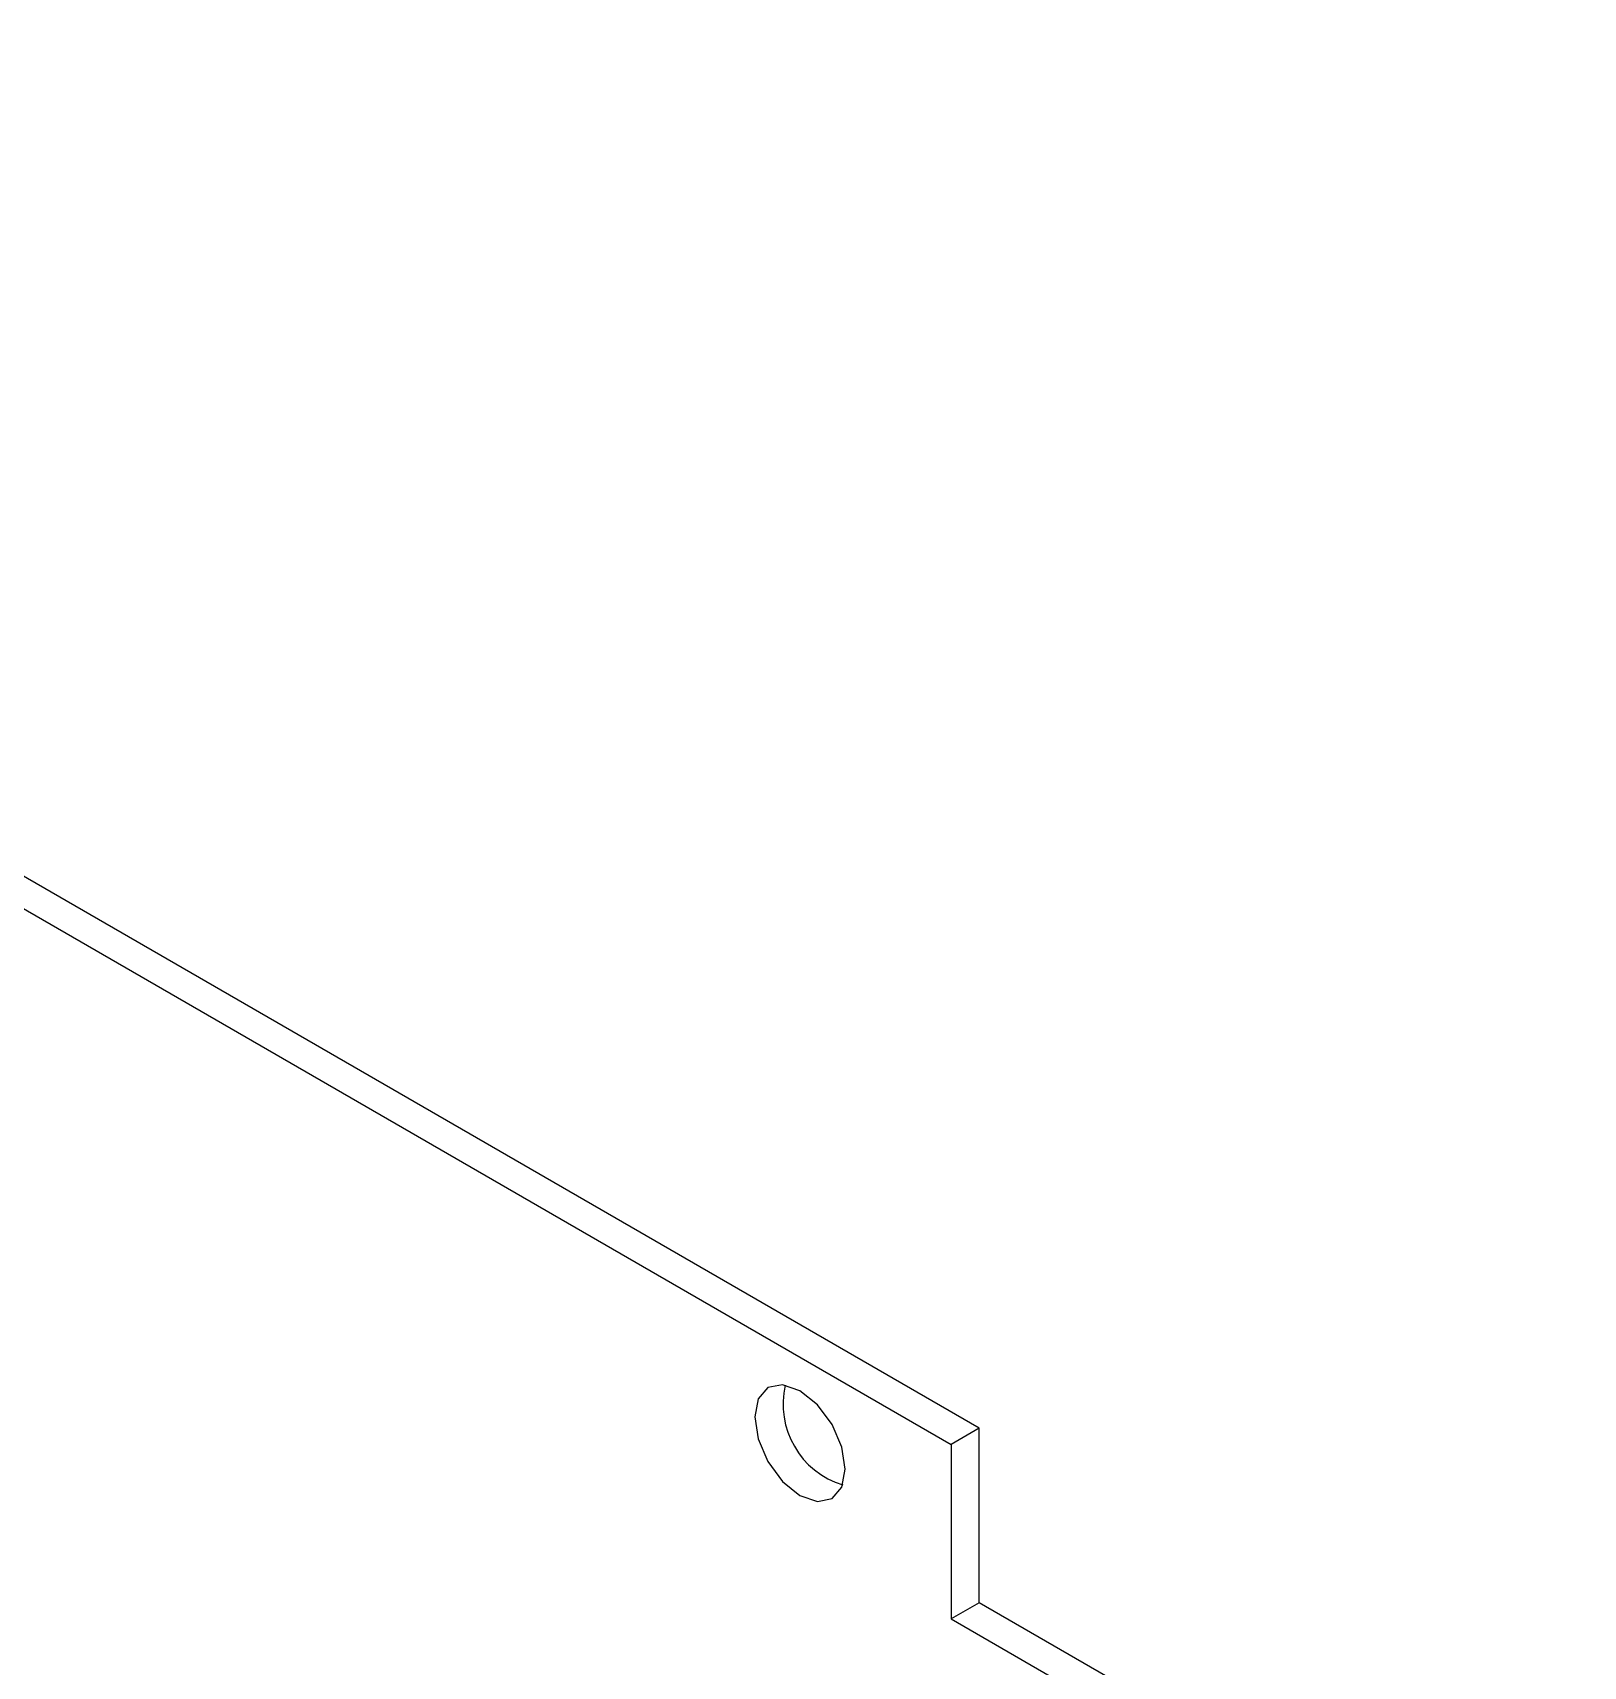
# Model space of a CAD drawing. Header units: millimetres. Extents: x 461 to 1302, y 117 to 711.
# Drawn here: x 965.5 to 1038.1, y 325.6 to 402 of the extents above; entities that cross this region are included whole.
import ezdxf

# ---------------------------------------------------------------- set-up
doc = ezdxf.new("R2010")
doc.units = ezdxf.units.MM
doc.layers.get('0').update_dxf_attribs({"lineweight": 50})

msp = doc.modelspace()

# ---------------------------------------------------------------- linework, layer by layer
at = {"color": 7, "linetype": 'Continuous', "lineweight": 25}
for p, q in [((1009.818, 336.709), (896.682, 402.02)), ((895.373, 401.265), (1008.509, 335.953)), ((1009.818, 336.709), (1008.509, 335.953)), ((1009.818, 328.543), (1009.818, 336.709)), ((1008.509, 335.953), (1008.509, 327.788)), ((1009.818, 328.543), (1008.509, 327.788)), ((1038.102, 312.215), (1009.818, 328.543)), ((1008.509, 327.788), (1036.793, 311.46))]:
    msp.add_line(p, q, dxfattribs=at)
at = {"color": 7, "linetype": 'Continuous', "lineweight": 25, "flags": 128}
msp.add_lwpolyline([(999.311, 337.239), (999.472, 336.208), (999.932, 335.148), (1000.62, 334.22), (1001.432, 333.565), (1002.244, 333.283), (1002.932, 333.416), (1003.392, 333.946), (1003.554, 334.79), (1003.392, 335.821), (1002.932, 336.881), (1002.244, 337.809), (1001.432, 338.464), (1000.62, 338.746), (999.932, 338.613), (999.472, 338.083), (999.311, 337.239)], dxfattribs=at)
at = {"color": 7, "linetype": 'Continuous', "lineweight": 25}
msp.add_arc((1004.602, 337.845), 3.965, 167.09426, 252.90032, dxfattribs=at)

doc.saveas('drawing.dxf')
